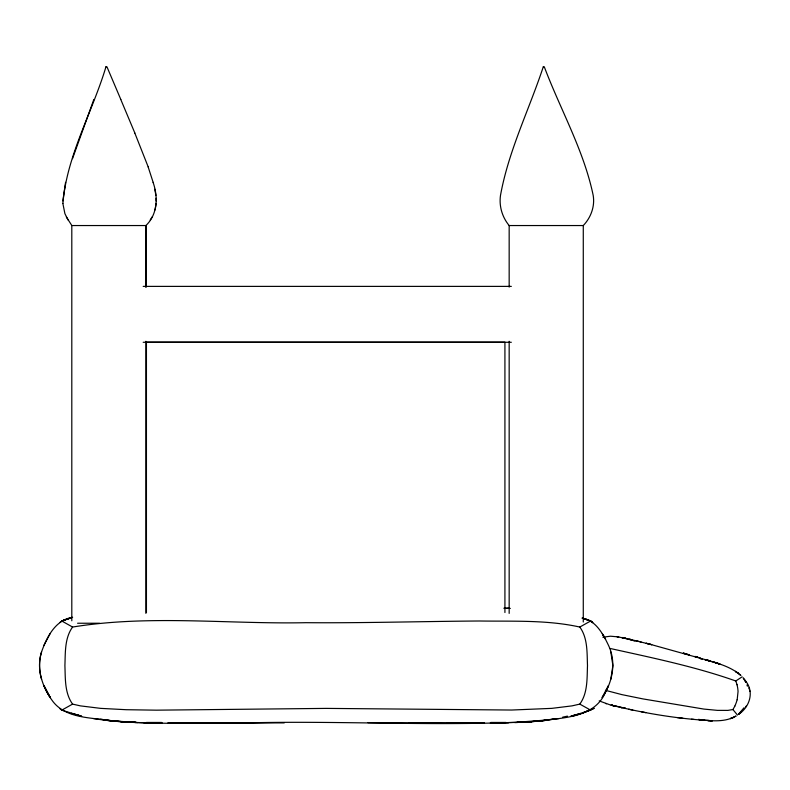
<?xml version="1.0" encoding="UTF-8"?>
<svg xmlns="http://www.w3.org/2000/svg" width="790" height="790" viewBox="0 0 790 790"><rect width="100%" height="100%" fill="white"/><g stroke="black" fill="none" stroke-linecap="round" stroke-linejoin="round"><path stroke-width="1.19" d="M66.34 216.954L71.851 225.545L145.903 225.545L145.953 287.106L145.903 225.545C157.724 214.367 158.178 196.789 153.072 182.322M62.914 203.405C66.745 155.551 92.4 112.18 105.969 66.785M62.854 200.927L65.57 182.322M156.124 203.405L155.077 209.923M59.823 622.53L61.748 620.999L72.621 617.316C55.428 619.804 46.719 637.224 41.574 651.869C36.202 668.458 42.097 686.401 51.903 700.088C65.442 719.73 93.98 717.261 115.044 721.28C171.43 725.2 228.024 722.386 284.489 722.653L167.855 722.998L205.716 722.959L169.218 723.215M41.574 651.869C38.868 660.786 38.888 670.364 41.574 679.282M605.515 691.961L608.409 685.73L602.079 697.6C612.606 682.58 616.575 662.375 608.488 645.341C603.175 634.281 596.272 621.039 583.109 618.274L590.644 620.999L592.668 622.579L590.644 620.999L582.2 618.106L590.644 620.999L592.569 622.53M610.818 679.282L612.892 665.575L610.818 651.869M737.179 699.782L738.048 691.527A29.704 26.317 -83.9 0 0 737.011 684.792M72.492 158.701L93.842 99.481M543.293 66.785C529.162 109.603 508.523 150.821 500.485 195.456C498.954 206.19 502.233 217.211 509.165 225.545L509.165 287.106M43.914 645.341L50.096 633.649M734.868 706.142L732.913 709.529L727.946 710.388L717.409 710.368L703.92 709.084L642.932 698.903L621.858 694.617L605.426 690.322M605.604 691.862C594.613 718.752 561.68 717.458 537.348 721.28C439.507 726.751 341.389 720.401 243.458 722.949M744.062 707.721L738.462 714.229M150.209 219.985L152.134 216.954M746.096 682.027L744.99 680.259C754.746 691.319 749.947 706.912 738.462 714.466L741.385 711.75L740.813 712.353M746.412 705.865L745.553 707.03M583.277 622.016L583.277 225.545C590.91 217.596 595.018 206.427 593.201 195.456C583.859 150.347 560.387 109.603 544.28 66.785L543.323 66.785M72.591 627.043C64.583 638.024 65.422 652.629 64.908 665.575C65.422 678.521 64.583 693.126 72.591 704.107L80.402 705.875L100.587 708.363L126.163 709.706L156.311 710.17L326.201 708.393L511.673 710.032L551.815 708.363L572 705.875L579.801 704.107C587.809 693.126 586.97 678.521 587.493 665.575C586.97 652.629 587.809 638.024 579.801 627.043C546.966 619.775 512.977 621.493 479.56 620.999C421.682 621.394 363.815 623.132 305.937 622.688C228.29 624.317 149.596 614.521 72.591 627.043L61.719 620.98L70.192 618.106L61.719 620.98M592.569 708.62L590.644 710.151L582.2 713.044C613.475 700.414 574.567 717.063 570.726 716.244L581.085 713.34L571.871 715.849M742.156 676.813L735.786 680.98C695.131 666.602 652.372 657.843 610.295 648.501M59.823 708.62L61.748 710.151L72.591 704.107M579.801 627.043L590.683 620.98M735.776 716.096C727.333 721.142 717.063 721.171 707.544 720.51L711.642 720.717L710.003 720.668M736.013 716.145L730.572 718.564M732.409 717.863L733.535 717.389L730.434 718.594L731.372 718.248M602.839 637.194L610.492 636.207L618.748 636.928L616.625 636.612M562.648 717.172L567.437 716.135M508.533 722.791L490.264 722.988L522.615 722.277L544.32 720.589L545.979 720.332L537.348 721.28L558.994 718.554M545.92 720.065L517.598 722.198M548.309 719.73L555.479 718.722M516.542 722.495L531.798 721.625L514.863 722.603M522.615 722.277L524.293 722.109M530.11 721.843L539.037 721.033M152.095 723.008L162.128 722.988C139.168 723.028 116.11 722.139 93.398 718.554M161.624 722.455L146.377 722.455M506.015 722.455L490.778 722.455M447.812 723.215L484.537 722.998L446.676 722.959L483.174 723.215M243.764 722.949L204.353 723.146L243.597 722.988M105.949 66.785L106.936 66.785L120.821 99.481M509.165 225.545L583.277 225.545M143.188 286.385L511.327 286.385M143.188 342.277L511.327 342.277M77.588 623.241L99.431 623.241M408.637 722.949L448.039 723.146L367.913 722.653M504.84 608.3L508.533 608.359L503.832 608.231M143.859 722.791L153.714 722.949M614.521 705.993L616.101 706.339L612.062 705.332C644.887 713.41 678.442 718.959 712.215 720.747L703.623 720.045M506.884 608.33L510.31 608.418M498.678 722.949L500.297 723.008M124.267 721.764L135.969 722.248M113.365 721.033L115.044 721.28L106.413 720.332L135.85 722.495M707.978 720.579L708.778 720.599M122.282 721.843L120.594 721.625L137.529 722.603M711.02 720.697L712.402 720.776M702.113 720.134L699.002 719.808L704.7 720.292L699.466 719.947M113.612 720.865L120.712 721.468M701.619 720.085L704.196 720.312M691.477 719.206L694.055 719.453M128.099 722.109L129.787 722.277M677.218 717.567L682.945 718.268M698.479 719.364L701.076 719.73M100.498 719.226L104.083 719.73M106.472 720.065L110.057 720.569M617.494 636.75L631.724 639.782L629.472 639.238L630.538 639.475M625.354 707.919L622.688 707.504M621.375 707.277L609.989 704.828L599.185 700.908M641.45 711.8L645.805 712.629M628.712 709.223L632.8 710.082M620.93 707.485L622.253 707.761L621.246 707.544M630.667 639.495L651.77 644.699L646.368 643.287M623.093 637.797L621.987 637.55L626.282 638.518L621.819 637.49M615.775 706.309L611.174 705.154M700.375 658.781L702.211 659.196M641.105 641.974L636.187 640.779M646.25 643.297L649.044 643.988M624.199 638.053L632.217 640.285M704.937 659.848C717.606 662.988 730.74 666.721 740.872 675.361M612.527 705.47L611.322 705.174L613.287 705.668M648.955 643.959L710.032 660.973L705.993 659.709M80.521 715.849L71.307 713.34L81.666 716.244L61.748 710.151M709.548 660.786L705.519 659.64L718.535 663.649L714.348 662.287L716.036 662.8M686.273 653.982L683.35 653.172L689.324 654.88L683.459 653.192M697.827 657.3L694.785 656.451L700.454 658.06M694.973 656.46L697.639 657.25M717.29 663.225L719.344 663.896L717.932 663.452M633.165 640.591L635.071 641.204M716.876 663.077L720.559 664.321M605.525 703.465L606.513 703.771M714.762 662.385L715.612 662.682M579.801 704.107L590.683 710.17M740.625 675.351L735.47 671.372L738.492 673.445L737.406 672.675M735.599 671.431L736.389 671.994M605.604 639.288L602.296 633.649M46.788 691.862L50.313 697.6L43.983 685.73L50.096 697.501M737.475 715.078L732.913 709.529M743.064 677.86L745.987 682.432M743.568 678.195L745.474 680.99L745.118 680.397M604.429 637.372L602.661 634.508L604.37 637.313M745.365 680.832L746.155 682.185L745.73 681.424M68.078 219.985L64.898 213.636L62.854 203.405M43.914 685.809L46.877 691.961M735.786 680.98L737.08 684.772M120.771 99.481L134.853 133.026M134.804 133.026L148.204 166.947M749.355 689.314L748.861 687.952M148.155 166.947L153.132 182.322M746.975 684.92L747.36 686.204M749.799 690.737L749.987 691.467M154.83 189.225L155.887 195.456M156.094 198.28L156.183 200.927M509.165 341.29L509.165 613.395M504.919 612.517L504.919 342.139L146.436 342.139L146.436 612.517M145.903 341.29L145.903 613.395M71.801 225.545L71.801 620.782M737.1 699.762A30.079 26.327 -83.6 0 1 734.809 706.092"/></g></svg>
